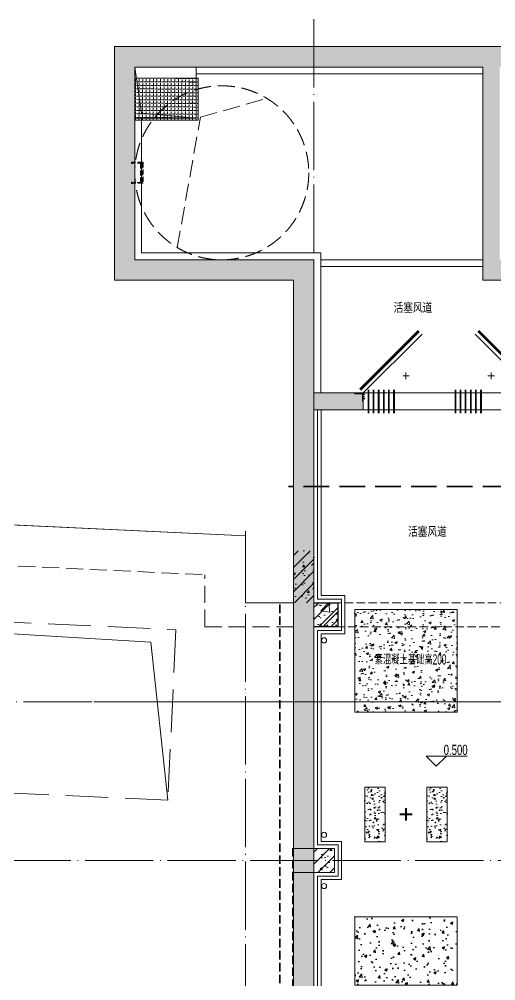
# Model space of a CAD drawing. Extents: x 13114849 to 13479250, y 160225 to 278773.
# Drawn here: x 13162308 to 13176281, y 196385 to 224560 of the extents above; entities that cross this region are included whole.
import ezdxf

# ---------------------------------------------------------------- set-up
doc = ezdxf.new("R2010")
doc.units = 0
doc.header["$LTSCALE"] = 1000
doc.header["$MEASUREMENT"] = 0
doc.linetypes.add('DASH', pattern=[0.35, 0.25, -0.1])
doc.linetypes.add('DOTE', pattern=[2.42, 2, -0.2, 0.02, -0.2])
for name, color, linetype, lineweight in [('1-人防', 7, 'Continuous', 5), ('1-预埋件', 8, 'Continuous', 5), ('建筑底图', 8, 'Continuous', 13)]:
    doc.layers.add(name, color=color, linetype=linetype, lineweight=lineweight)
doc.styles.add('C', font='HZTXT_E', dxfattribs={"width": 0.7, "bigfont": 'HZTXT'})
pattern_1 = [(45, (-5e-06, 0.001), (-530.330086, 530.330086), []), (50, (-5e-06, 0.001), (2151.78055, -188.2564), [225, -2475]), (355, (-5e-06, 0.001), (-416.254, 2256.5764), [180, -1980]), (100.4514, (179.3, -15.7), (1735.52815, 2068.31863), [191.22057, -2103.42634]), (46.1842, (-5e-06, 600), (3201.72315, -496.55704), [337.5, -3712.5]), (96.6356, (266.8, 558.6), (2803.9881, 2922.3536), [286.8309, -3155.139]), (351.1842, (-5e-06, 600), (2803.9858, 2922.3558), [270, -2970]), (21, (300, 450), (1790.72116, -1207.85667), [225, -2475]), (326, (300, 450), (729.946, 2175.45014), [180, -1980]), (71.4514, (449.2, 349.3), (2520.6679, 967.5915), [191.22057, -2103.42634]), (37.5, (-5e-06, 0.001), (36.479566, 998.68156), [0, -1956, 0, -2010, 0, -1987.5]), (7.5, (-5e-06, 0.001), (789.20861, 1183.235136), [0, -1146, 0, -1911, 0, -757.5]), (327.5, (-669, 0.001), (1601.46731, -67.664615), [0, -750, 0, -2340, 0, -3105]), (317.5, (-969, 0.001), (1749.55851, 300.31495), [0, -975, 0, -1554, 0, -2205])]
pattern_2 = [(45, (793255.26, 8e-09), (-176.7766953, 176.7766953), []), (50, (793255.26, 8e-09), (717.260183, -62.752135), [75, -825]), (355, (793255.26, 8e-09), (-138.751334, 752.192134), [60, -660]), (100.4514, (793315, -5.2), (578.50938, 689.439542), [63.74019, -701.14211]), (46.1842, (793255.26, 200), (1067.24105, -165.519014), [112.5, -1237.5]), (96.6356, (793344.2, 186.2), (934.662706, 974.11787), [95.61029, -1051.713]), (351.1842, (793255.3, 200), (934.66195, 974.1186), [90, -990]), (21, (793355.26, 150), (596.907052, -402.61889), [75, -825]), (326, (793355.26, 150), (243.31533, 725.150045), [60, -660]), (71.4514, (793405, 116.45), (840.22263, 322.530497), [63.74019, -701.14211]), (37.5, (793255.26, 8e-09), (12.1598553, 332.893854), [0, -652, 0, -670, 0, -662.5]), (7.5, (793255.26, 8e-09), (263.069537, 394.411712), [0, -382, 0, -637, 0, -252.5]), (327.5, (793032.26, 8e-09), (533.822436, -22.554872), [0, -250, 0, -780, 0, -1035]), (317.5, (792932.26, 8e-09), (583.18617, 100.104982), [0, -325, 0, -518, 0, -735])]
pattern_3 = [(50, (793255.26, 8e-09), (717.260183, -62.752135), [75, -825]), (355, (793255.26, 8e-09), (-138.751334, 752.192134), [60, -660]), (100.4514, (793315, -5.2), (578.50938, 689.439542), [63.74019, -701.14211]), (46.1842, (793255.26, 200), (1067.24105, -165.519014), [112.5, -1237.5]), (96.6356, (793344.2, 186.2), (934.662706, 974.11787), [95.61029, -1051.713]), (351.1842, (793255.3, 200), (934.66195, 974.1186), [90, -990]), (21, (793355.26, 150), (596.907052, -402.61889), [75, -825]), (326, (793355.26, 150), (243.31533, 725.150045), [60, -660]), (71.4514, (793405, 116.45), (840.22263, 322.530497), [63.74019, -701.14211]), (37.5, (793255.26, 8e-09), (12.1598553, 332.893854), [0, -652, 0, -670, 0, -662.5]), (7.5, (793255.26, 8e-09), (263.069537, 394.411712), [0, -382, 0, -637, 0, -252.5]), (327.5, (793032.26, 8e-09), (533.822436, -22.554872), [0, -250, 0, -780, 0, -1035]), (317.5, (792932.26, 8e-09), (583.18617, 100.104982), [0, -325, 0, -518, 0, -735])]

# ---------------------------------------------------------------- blocks, each defined once
blk = doc.blocks.new('_FZH')
blk.add_lwpolyline([(-0.5, -0.5), (0.5, -0.5), (0.5, 0.5), (-0.5, 0.5)], close=True)
blk = doc.blocks.new('JG')
blk.add_hatch(color=0).paths.add_polyline_path([(-240, 0), (-240, -15, 0.414214), (-233, -22), (-48, -22, -0.414214), (-22, -48), (-22, -249, 0.414214), (-15, -256), (0, -256), (0, 0)])
at = {"color": 0}
blk.add_lwpolyline([(0, 0), (0, -256), (-15, -256, -0.414214), (-22, -249), (-22, -48, 0.414214), (-48, -22), (-233, -22, -0.414214), (-240, -15), (-240, 0)], format="xyb", close=True, dxfattribs=at)
for points in [[(-176, 0), (-176, 48), (-160, 48), (-160, 0)], [(-118, 0), (-112, 45), (-119, 45), (-125, 0)], [(-48, 0), (-48, 48), (-32, 48), (-32, 0)]]:
    blk.add_lwpolyline(points, close=True, dxfattribs=at)
blk = doc.blocks.new('爬梯')
at = {"layer": '1-人防', "color": 0, "linetype": 'DASH', "ltscale": 0.3}
for p, q in [((7260667, -1182299), (7260667, -1182147)), ((7260681, -1182287), (7260681, -1182147)), ((7260961, -1182287), (7260961, -1182147)), ((7260975, -1182299), (7260975, -1182147)), ((7260975, -1182299), (7260667, -1182299)), ((7260961, -1182264), (7260681, -1182264)), ((7260961, -1182287), (7260681, -1182287))]:
    blk.add_line(p, q, dxfattribs=at)
at = {"layer": '1-人防', "color": 0, "linetype": 'DASH'}
for centre in [(7260674, -1182139), (7260968, -1182139)]:
    blk.add_circle(centre, 10.5, dxfattribs=at)
blk = doc.blocks.new('埋件')
at = {"layer": '1-预埋件', "const_width": 50}
for points in [[(-159, 0), (159, 0)], [(0, -159), (0, 159)]]:
    blk.add_lwpolyline(points, dxfattribs=at)

msp = doc.modelspace()

# ---------------------------------------------------------------- hatches: boundary and pattern name
at = {"layer": '建筑底图'}
h = msp.add_hatch(dxfattribs=at)
h.set_pattern_fill('钢筋混凝土', color=8, scale=100, style=0)
h.set_pattern_definition([(45, (-201772.26, -568125), (-176.7766953, 176.7766953), []), (50, (-201772.26, -568125), (717.260183, -62.752135), [75, -825]), (355, (-201772.26, -568125), (-138.751334, 752.192134), [60, -660]), (100.4514, (-201712.5, -568130.2), (578.50938, 689.439542), [63.74019, -701.142112]), (46.1842, (-201772.3, -567925), (1067.24105, -165.519014), [112.5, -1237.5]), (96.6356, (-201683.3, -567938.8), (934.662706, 974.11787), [95.61029, -1051.713]), (351.1842, (-201772.3, -567925), (934.661945, 974.1186), [90, -990]), (21, (-201672.26, -567975), (596.907052, -402.61889), [75, -825]), (326, (-201672.26, -567975), (243.31533, 725.150045), [60, -660]), (71.4514, (-201622.5, -568008.55), (840.22263, 322.530497), [63.74019, -701.142112]), (37.5, (-201772.26, -568125), (12.1598553, 332.893854), [0, -652, 0, -670, 0, -662.5]), (7.5, (-201772.26, -568125), (263.069537, 394.411712), [0, -382, 0, -637, 0, -252.5]), (327.5, (-201995.26, -568125), (533.822436, -22.554872), [0, -250, 0, -780, 0, -1035]), (317.5, (-202095.26, -568125), (583.18617, 100.104982), [0, -325, 0, -518, 0, -735])])
h.paths.add_polyline_path([(13172397.4, 213609.6), (13170947.4, 213609.6), (13170947.4, 217509.5), (13165697.4, 217509.5), (13165697.4, 223159.5), (13175897.3, 223159.5), (13175897.3, 216909.5), (13178797.4, 216909.5), (13178797.4, 213609.6), (13177397.4, 213609.6), (13177397.4, 213109.6), (13178797.4, 213109.6), (13178797.4, 212909.6), (13179297.4, 212909.6), (13179297.4, 214259.6), (13180297.4, 214259.6), (13180297.4, 214759.6), (13179297.4, 214759.6), (13179297.4, 217509.5), (13176397.3, 217509.5), (13176397.3, 223159.5), (13186397.3, 223159.5), (13186397.3, 214759.6), (13185297.4, 214759.6), (13185297.4, 214259.6), (13190097.4, 214259.6), (13190097.4, 214759.6), (13186897.3, 214759.6), (13186897.3, 223159.5), (13191797.4, 223159.5), (13191797.4, 214759.6), (13191297.4, 214759.6), (13191297.4, 214259.6), (13191797.4, 214259.6), (13191797.4, 206759.5), (13195093.5, 206759.5), (13195093.5, 207459.5), (13192397.4, 207459.5), (13192397.4, 223759.5), (13165097.4, 223759.5), (13165097.4, 216909.5), (13170347.4, 216909.5), (13170347.4, 202646.5), (13170947.4, 202646.5), (13170947.4, 213109.6), (13172397.4, 213109.6)])
h.paths.add_polyline_path([(13179297.4, 211459.6), (13180097.4, 211459.6), (13180097.4, 211759.6), (13179297.4, 211759.6), (13179297.4, 211909.6), (13178797.4, 211909.6), (13178797.4, 206759.5), (13179697.4, 206759.5), (13179697.4, 207059.5), (13179297.4, 207059.5)], flags=17)
h = msp.add_hatch(dxfattribs=at)
h.set_pattern_fill('ANGLE', color=256, scale=30, angle=449.79873, style=0)
h.set_pattern_definition([(89.79863, (13145057.73, 574740.72), (-104.774353, 0.36824), [76.2, -28.575]), (179.79863, (13145057.73, 574740.72), (-0.36824, -104.774353), [76.2, -28.575])])
h.paths.add_polyline_path([(13167557.4, 221599.5), (13165697.4, 221599.5), (13165697.4, 222829.5), (13167557.4, 222829.5)])
at = {"layer": '建筑底图', "ltscale": 3}
h = msp.add_hatch(dxfattribs=at)
h.set_pattern_fill('钢筋混凝土', color=256, scale=300, style=0)
h.set_pattern_definition(pattern_1)
h.paths.add_polyline_path([(13170947.4, 208986), (13170347.4, 208986), (13170347.4, 208552.5), (13170947.4, 208552.5)])
at = {"layer": '建筑底图'}
h = msp.add_hatch(dxfattribs=at)
h.set_pattern_fill('钢筋混凝土', color=256, scale=100, style=0)
h.set_pattern_definition(pattern_2)
h.paths.add_polyline_path([(13170947.4, 208986), (13170347.4, 208986), (13170347.4, 208552.5), (13170947.4, 208552.5)])
h = msp.add_hatch(dxfattribs=at)
h.set_pattern_fill('钢筋混凝土', color=256, scale=100, style=0)
h.set_pattern_definition(pattern_2)
h.paths.add_polyline_path([(13170947.4, 208552.5), (13170347.4, 208552.5), (13170347.4, 207459.5), (13170947.4, 207459.5)])
h = msp.add_hatch(dxfattribs=at)
h.set_pattern_fill('钢筋混凝土', color=256, scale=100, style=0)
h.set_pattern_definition(pattern_2)
h.paths.add_polyline_path([(13170347.4, 181959.5), (13170947.4, 181959.5), (13170947.4, 207459.5), (13170347.4, 207459.5)])
at = {"layer": '建筑底图', "ltscale": 3}
h = msp.add_hatch(dxfattribs=at)
h.set_pattern_fill('钢筋混凝土', color=256, scale=300, style=0)
h.set_pattern_definition(pattern_1)
h.paths.add_polyline_path([(13171647.4, 207459.5), (13170947.4, 207459.5), (13170947.4, 206759.5), (13171647.4, 206759.5)])
at = {"layer": '建筑底图'}
h = msp.add_hatch(dxfattribs=at)
h.set_pattern_fill('钢筋混凝土', color=256, scale=100, style=0)
h.set_pattern_definition(pattern_2)
h.paths.add_polyline_path([(13171647.4, 207459.5), (13170947.4, 207459.5), (13170947.4, 206759.5), (13171647.4, 206759.5)])
h = msp.add_hatch(dxfattribs=at)
h.set_pattern_fill('混凝土', color=256, scale=100, style=0)
h.set_pattern_definition([(50, (-201772.26, -568125), (717.260183, -62.752135), [75, -825]), (355, (-201772.26, -568125), (-138.751334, 752.192134), [60, -660]), (100.4514, (-201712.5, -568130.2), (578.50938, 689.439542), [63.74019, -701.142112]), (46.1842, (-201772.3, -567925), (1067.24105, -165.519014), [112.5, -1237.5]), (96.6356, (-201683.3, -567938.8), (934.662706, 974.11787), [95.61029, -1051.713]), (351.1842, (-201772.3, -567925), (934.661945, 974.1186), [90, -990]), (21, (-201672.26, -567975), (596.907052, -402.61889), [75, -825]), (326, (-201672.26, -567975), (243.31533, 725.150045), [60, -660]), (71.4514, (-201622.5, -568008.55), (840.22263, 322.530497), [63.74019, -701.142112]), (37.5, (-201772.26, -568125), (12.1598553, 332.893854), [0, -652, 0, -670, 0, -662.5]), (7.5, (-201772.26, -568125), (263.069537, 394.411712), [0, -382, 0, -637, 0, -252.5]), (327.5, (-201995.26, -568125), (533.822436, -22.554872), [0, -250, 0, -780, 0, -1035]), (317.5, (-202095.26, -568125), (583.18617, 100.104982), [0, -325, 0, -518, 0, -735])])
h.paths.add_polyline_path([(13175147.4, 204259.5), (13172147.4, 204259.5), (13172147.4, 207259.5), (13175147.4, 207259.5)])
h = msp.add_hatch(dxfattribs=at)
h.set_pattern_fill('混凝土', color=256, scale=100, style=0)
h.set_pattern_definition(pattern_3)
h.paths.add_polyline_path([(13175147.4, 204259.5), (13172147.4, 204259.5), (13172147.4, 207259.5), (13175147.4, 207259.5)])
h = msp.add_hatch(dxfattribs=at)
h.set_pattern_fill('AR-CONC', color=256, scale=50, style=0)
h.set_pattern_definition([(50, (8464884.87, 171880.02), (358.630091, -31.376067), [37.5, -412.5]), (355, (8464884.87, 171880), (-69.375667, 376.096067), [30, -330]), (100.4514, (8464914.75, 171877.4), (289.25469, 344.71977), [31.870095, -350.571056]), (46.1842, (8464884.87, 171980), (533.620524, -82.759507), [56.25, -618.75]), (96.6356, (8464929.33, 171973.1), (467.33135, 487.058935), [47.805144, -525.8565]), (351.1842, (8464884.87, 171980), (467.33097, 487.0593), [45, -495]), (21, (8464934.87, 171955.02), (298.453526, -201.309445), [37.5, -412.5]), (326, (8464934.87, 171955), (121.657666, 362.575023), [30, -330]), (71.4514, (8464959.74, 171938.24), (420.111314, 161.265248), [31.870095, -350.571056]), (37.5, (8464884.87, 171880.02), (6.0799277, 166.446927), [0, -326, 0, -335, 0, -331.25]), (7.5, (8464884.87, 171880.02), (131.534769, 197.205856), [0, -191, 0, -318.5, 0, -126.25]), (327.5, (8464773.37, 171880.02), (266.911218, -11.277436), [0, -125, 0, -390, 0, -517.5]), (317.5, (8464723.37, 171880.02), (291.593085, 50.052491), [0, -162.5, 0, -259, 0, -367.5])])
h.paths.add_polyline_path([(13173037.4, 202059.5), (13173037.4, 200459.5), (13172437.4, 200459.5), (13172437.4, 202059.5)])
h = msp.add_hatch(dxfattribs=at)
h.set_pattern_fill('AR-CONC', color=256, scale=50, style=0)
h.set_pattern_definition([(50, (8466704.87, 171880.02), (358.630091, -31.376067), [37.5, -412.5]), (355, (8466704.87, 171880), (-69.375667, 376.096067), [30, -330]), (100.4514, (8466734.75, 171877.4), (289.25469, 344.71977), [31.870095, -350.571056]), (46.1842, (8466704.87, 171980), (533.620524, -82.759507), [56.25, -618.75]), (96.6356, (8466749.33, 171973.1), (467.33135, 487.058935), [47.805144, -525.8565]), (351.1842, (8466704.87, 171980), (467.33097, 487.0593), [45, -495]), (21, (8466754.87, 171955.02), (298.453526, -201.309445), [37.5, -412.5]), (326, (8466754.87, 171955), (121.657666, 362.575023), [30, -330]), (71.4514, (8466779.74, 171938.24), (420.111314, 161.265248), [31.870095, -350.571056]), (37.5, (8466704.87, 171880.02), (6.0799277, 166.446927), [0, -326, 0, -335, 0, -331.25]), (7.5, (8466704.87, 171880.02), (131.534769, 197.205856), [0, -191, 0, -318.5, 0, -126.25]), (327.5, (8466593.37, 171880.02), (266.911218, -11.277436), [0, -125, 0, -390, 0, -517.5]), (317.5, (8466543.37, 171880.02), (291.593085, 50.052491), [0, -162.5, 0, -259, 0, -367.5])])
h.paths.add_polyline_path([(13174857.4, 202059.5), (13174857.4, 200459.5), (13174257.4, 200459.5), (13174257.4, 202059.5)])
h = msp.add_hatch(dxfattribs=at)
h.set_pattern_fill('钢筋混凝土', color=256, scale=100, style=0)
h.set_pattern_definition([(45, (793255.26, -100), (-176.7766953, 176.7766953), []), (50, (793255.26, -100), (717.260183, -62.752135), [75, -825]), (355, (793255.26, -100), (-138.751334, 752.192134), [60, -660]), (100.4514, (793315, -105.2), (578.50938, 689.439542), [63.74019, -701.14211]), (46.1842, (793255.26, 100), (1067.24105, -165.519014), [112.5, -1237.5]), (96.6356, (793344.2, 86.2), (934.662706, 974.11787), [95.61029, -1051.713]), (351.1842, (793255.3, 100), (934.66195, 974.1186), [90, -990]), (21, (793355.26, 50), (596.907052, -402.61889), [75, -825]), (326, (793355.26, 50), (243.31533, 725.150045), [60, -660]), (71.4514, (793405, 16.45), (840.22263, 322.530497), [63.74019, -701.14211]), (37.5, (793255.26, -100), (12.1598553, 332.893854), [0, -652, 0, -670, 0, -662.5]), (7.5, (793255.26, -100), (263.069537, 394.411712), [0, -382, 0, -637, 0, -252.5]), (327.5, (793032.26, -100), (533.822436, -22.554872), [0, -250, 0, -780, 0, -1035]), (317.5, (792932.26, -100), (583.18617, 100.104982), [0, -325, 0, -518, 0, -735])])
h.paths.add_polyline_path([(13171547.4, 200259.5), (13170947.4, 200259.5), (13170947.4, 199909.5), (13171547.4, 199909.5)])
h.paths.add_polyline_path([(13171547.4, 199909.5), (13170947.4, 199909.5), (13170947.4, 199559.5), (13171547.4, 199559.5)])
h = msp.add_hatch(dxfattribs=at)
h.set_pattern_fill('混凝土', color=256, scale=100, style=0)
h.set_pattern_definition(pattern_3)
h.paths.add_polyline_path([(13175147.4, 196259.5), (13172147.4, 196259.5), (13172147.4, 198259.5), (13175147.4, 198259.5)])
h = msp.add_hatch(dxfattribs=at)
h.set_pattern_fill('混凝土', color=256, scale=100, style=0)
h.set_pattern_definition([(50, (793255.26, -12), (717.260183, -62.752135), [75, -825]), (355, (793255.26, -12), (-138.751334, 752.192134), [60, -660]), (100.4514, (793315, -17.2), (578.50938, 689.439542), [63.74019, -701.14211]), (46.1842, (793255.26, 188), (1067.24105, -165.519014), [112.5, -1237.5]), (96.6356, (793344.2, 174.2), (934.662706, 974.11787), [95.61029, -1051.713]), (351.1842, (793255.3, 188), (934.66195, 974.1186), [90, -990]), (21, (793355.26, 138), (596.907052, -402.61889), [75, -825]), (326, (793355.26, 138), (243.31533, 725.150045), [60, -660]), (71.4514, (793405, 104.45), (840.22263, 322.530497), [63.74019, -701.14211]), (37.5, (793255.26, -12), (12.1598553, 332.893854), [0, -652, 0, -670, 0, -662.5]), (7.5, (793255.26, -12), (263.069537, 394.411712), [0, -382, 0, -637, 0, -252.5]), (327.5, (793032.26, -12), (533.822436, -22.554872), [0, -250, 0, -780, 0, -1035]), (317.5, (792932.26, -12), (583.18617, 100.104982), [0, -325, 0, -518, 0, -735])])
h.paths.add_polyline_path([(13175147.4, 196259.5), (13172147.4, 196259.5), (13172147.4, 198259.5), (13175147.4, 198259.5)])

# ---------------------------------------------------------------- linework, layer by layer
at = {"layer": '建筑底图', "linetype": 'DOTE'}
for p, q in [((13170947.4, 224559.5), (13170947.4, 202122)), ((13170947.4, 211710.3), (13170947.4, 176862.5)), ((13168947.4, 209559.5), (13168947.4, 176984))]:
    msp.add_line(p, q, dxfattribs=at)
at = {"layer": '建筑底图'}
for p, q in [((13165097.4, 223759.5), (13165097.4, 216909.5)), ((13165097.4, 223759.5), (13192397.4, 223759.5)), ((13165697.4, 223159.5), (13165697.4, 217509.5)), ((13165697.4, 223159.5), (13175897.3, 223159.5)), ((13175897.3, 223159.5), (13175897.3, 216909.5)), ((13175897.3, 222959.5), (13167494.4, 222959.5)), ((13170947.4, 217509.5), (13165694.4, 217509.5)), ((13170947.4, 213609.6), (13170947.4, 217509.5)), ((13171147.4, 217509.5), (13175897.3, 217509.5)), ((13171147.4, 217309.5), (13175897.3, 217309.5)), ((13165097.4, 216909.5), (13170347.4, 216909.5)), ((13170347.4, 202646.5), (13170347.4, 216909.5)), ((13175897.3, 216909.5), (13178797.4, 216909.5)), ((13172397.4, 213609.6), (13174118.6, 215330.8)), ((13177397.4, 213609.5), (13175676.2, 215330.8)), ((13172397.4, 213609.6), (13170947.4, 213609.6)), ((13172397.4, 213109.6), (13172397.4, 213609.6)), ((13170947.4, 202646.5), (13170947.4, 213109.6)), ((13172397.4, 213109.6), (13170947.4, 213109.6)), ((13171057.4, 207569.5), (13171057.4, 213109.6)), ((13171157.4, 207669.5), (13171157.4, 213109.6)), ((13170347.4, 181959.5), (13170347.4, 211113.3)), ((13170947.4, 207459.5), (13170947.4, 211113.3)), ((13171057.4, 207569.5), (13171057.4, 211113.3)), ((13171157.4, 207669.5), (13171157.4, 211113.3)), ((13138197.4, 210858.2), (13168947.4, 209426.3)), ((13168947.4, 209426.3), (13168947.4, 207459.5)), ((13171857.4, 207669.5), (13171157.4, 207669.5)), ((13171857.4, 207669.5), (13171157.4, 207669.5)), ((13171857.4, 206549.5), (13171857.4, 207669.5)), ((13171857.4, 206549.5), (13171857.4, 207669.5)), ((13168947.4, 207459.5), (13170347.4, 207459.5)), ((13171757.4, 207569.5), (13171057.4, 207569.5)), ((13171757.4, 207569.5), (13171057.4, 207569.5)), ((13171757.4, 206649.5), (13171757.4, 207569.5)), ((13171757.4, 206649.5), (13171757.4, 207569.5)), ((13170947.4, 200159.5), (13170947.4, 206759.5)), ((13171057.4, 206649.5), (13171757.4, 206649.5)), ((13171057.4, 200369.5), (13171057.4, 206649.5)), ((13171157.4, 206549.5), (13171857.4, 206549.5)), ((13171157.4, 200469.5), (13171157.4, 206549.5)), ((13171347.4, 206649.5), (13171757.4, 206649.5)), ((13171447.4, 206549.5), (13171857.4, 206549.5)), ((13171057.4, 202646.5), (13171057.4, 206159.5)), ((13171157.4, 202646.5), (13171157.4, 206059.5)), ((13174235.6, 202968), (13175441.6, 202968)), ((13174535.6, 202668), (13174235.6, 202968)), ((13174535.6, 202668), (13174835.6, 202968)), ((13171657.4, 200369.5), (13171057.4, 200369.5)), ((13171757.4, 200469.5), (13171157.4, 200469.5)), ((13171657.4, 199449.5), (13171657.4, 200369.5)), ((13171757.4, 199349.5), (13171757.4, 200469.5)), ((13170947.4, 195059.5), (13170947.4, 200159.5)), ((13171057.4, 199449.5), (13171657.4, 199449.5)), ((13171057.4, 195059.5), (13171057.4, 199449.5)), ((13171157.4, 199349.5), (13171757.4, 199349.5)), ((13171157.4, 195059.5), (13171157.4, 199349.5))]:
    msp.add_line(p, q, dxfattribs=at)
at = {"layer": '建筑底图', "color": 8, "linetype": 'DASH', "ltscale": 3}
for p, q in [((13192397.4, 210879.5), (13170207.1, 210879.5)), ((13192397.4, 210859.5), (13170207.1, 210859.5))]:
    msp.add_line(p, q, dxfattribs=at)
at = {"layer": '建筑底图', "linetype": 'DASH', "ltscale": 2}
for p, q in [((13162281.7, 208535.4), (13167747.4, 208280.9)), ((13167747.4, 206759.5), (13167747.4, 208280.9)), ((13170347.4, 206759.5), (13167747.4, 206759.5))]:
    msp.add_line(p, q, dxfattribs=at)
at = {"layer": '建筑底图', "linetype": 'DASH'}
for p, q in [((13169937.4, 181959.5), (13169937.4, 207459.5)), ((13169957.4, 181959.5), (13169957.4, 207459.5)), ((13170322.8, 200274.8), (13170322.8, 194109.5))]:
    msp.add_line(p, q, dxfattribs=at)
at = {"layer": '建筑底图', "color": 8, "linetype": 'DASH'}
for p, q in [((13192397.4, 207459.5), (13170947.4, 207459.5)), ((13191797.4, 206759.5), (13170947.4, 206759.5))]:
    msp.add_line(p, q, dxfattribs=at)
at = {"layer": '建筑底图', "color": 8, "linetype": 'DOTE'}
for p, q in [((13474197.4, 204559.5), (13119297.4, 204559.5)), ((13196495.5, 204559.5), (13164495.5, 204559.5)), ((13233997.8, 199909.5), (13119297.4, 199909.5))]:
    msp.add_line(p, q, dxfattribs=at)
at = {"layer": '建筑底图', "color": 8}
msp.add_lwpolyline([(13237197.4, 205909.5), (13207597.4, 205909.5), (13207597.4, 207459.5), (13192397.4, 207459.5), (13192397.4, 223759.5), (13165097.4, 223759.5), (13165097.4, 216909.5), (13170347.4, 216909.5), (13170347.4, 207459.5), (13168947.4, 207459.5), (13168947.4, 209426.3), (13138197.4, 210858.2)], dxfattribs=at)
at = {"layer": '建筑底图'}
for points in [[(13167497.4, 221659.5), (13167497.4, 223159.5), (13165697.4, 223159.5), (13165697.4, 221659.5)], [(13165697.4, 223159.5), (13165889.8, 221808), (13167497.4, 221659.5), (13165697.4, 221659.5)], [(13172397.3, 213609.6), (13177397.3, 213609.6), (13177397.3, 213109.6), (13172397.3, 213109.6)], [(13175147.4, 204259.5), (13172147.4, 204259.5), (13172147.4, 207259.5), (13175147.4, 207259.5)], [(13175147.4, 204259.5), (13172147.4, 204259.5), (13172147.4, 207259.5), (13175147.4, 207259.5)], [(13173037.4, 202059.5), (13173037.4, 200459.5), (13172437.4, 200459.5), (13172437.4, 202059.5)], [(13174857.4, 202059.5), (13174857.4, 200459.5), (13174257.4, 200459.5), (13174257.4, 202059.5)], [(13175147.4, 196259.5), (13172147.4, 196259.5), (13172147.4, 198259.5), (13175147.4, 198259.5)]]:
    msp.add_lwpolyline(points, close=True, dxfattribs=at)
for points in [[(13165697.4, 223159.5), (13165889.8, 221808), (13167497.4, 221659.5)], [(13167557.4, 221599.5), (13165697.4, 221599.5), (13165697.4, 222829.5), (13167557.4, 222829.5), (13167557.4, 221599.5)], [(13165894.4, 221659.5), (13165894.4, 217713.9), (13171147.4, 217713.9), (13171147.4, 213609.6)], [(13136932.7, 208064), (13166164.7, 206308.9), (13166667.6, 201674)]]:
    msp.add_lwpolyline(points, dxfattribs=at)
for points, const_width in [([(13167497.4, 222109.5), (13167297.4, 222109.5), (13167297.4, 222709.5), (13167497.4, 222709.5)], 20), ([(13172304.4, 213702.6), (13174025.6, 215423.9)], 78.9), ([(13177490.4, 213702.6), (13175769.2, 215423.8)], 78.9)]:
    msp.add_lwpolyline(points, dxfattribs=dict(at, const_width=const_width))
at = {"layer": '建筑底图', "linetype": 'DASH', "ltscale": 2}
msp.add_lwpolyline([(13166941.3, 217867.3), (13167619.3, 221685.3), (13169565.7, 222240.2)], dxfattribs=at)
at = {"layer": '建筑底图', "linetype": 'DASH', "const_width": 30}
for points in [[(13173647.4, 214009.6), (13173647.4, 214209.6)], [(13176147.4, 214009.6), (13176147.4, 214209.6)], [(13173547.4, 214109.6), (13173747.4, 214109.6)], [(13176047.4, 214109.6), (13176247.4, 214109.6)]]:
    msp.add_lwpolyline(points, dxfattribs=at)
at = {"layer": '建筑底图', "linetype": 'DASH', "lineweight": 15, "ltscale": 0.5, "const_width": 50}
for points in [[(13172547.3, 213709.4), (13172547.3, 213009.4)], [(13172697.3, 213709.4), (13172697.3, 213009.4)], [(13172847.3, 213709.4), (13172847.3, 213009.4)], [(13172997.3, 213709.4), (13172997.3, 213009.4)], [(13173147.3, 213709.4), (13173147.3, 213009.4)], [(13173297.3, 213709.4), (13173297.3, 213009.4)], [(13175097.3, 213709.4), (13175097.3, 213009.4)], [(13175247.3, 213709.4), (13175247.3, 213009.4)], [(13175397.3, 213709.4), (13175397.3, 213009.4)], [(13175547.3, 213709.4), (13175547.3, 213009.4)], [(13175697.3, 213709.4), (13175697.3, 213009.4)], [(13175847.3, 213709.4), (13175847.3, 213009.4)]]:
    msp.add_lwpolyline(points, dxfattribs=at)
at = {"layer": '建筑底图', "linetype": 'DASH', "ltscale": 5}
msp.add_lwpolyline([(13166900.2, 206668.6), (13166667.6, 201674), (13136700.1, 203069.4), (13136932.7, 208064), (13166900.2, 206668.6)], dxfattribs=at)
at = {"layer": '建筑底图', "lineweight": 30}
msp.add_lwpolyline([(13170947.4, 207459.5), (13171647.4, 207459.5), (13171647.4, 206759.5), (13170947.4, 206759.5)], dxfattribs=at)
at = {"layer": '建筑底图', "linetype": 'DASH', "ltscale": 2}
msp.add_circle((13168247.4, 220059.2), 2550, dxfattribs=at)
at = {"layer": '建筑底图'}
for centre in [(13171247.4, 206359.5), (13171247.4, 200659.5), (13171247.4, 199159.5)]:
    msp.add_circle(centre, 75, dxfattribs=at)

# ---------------------------------------------------------------- block references
at = {"layer": '建筑底图', "xscale": 2, "yscale": 2, "zscale": 2, "rotation": 90.00525564986243}
msp.add_blockref('爬梯', (10802672.7, -14301799.8, 0), dxfattribs=at)
at = {"layer": '建筑底图', "xscale": -1, "rotation": 269.9999999999704}
msp.add_blockref('JG', (13172397.4, 213609.6), dxfattribs=at)
at = {"layer": '建筑底图', "xscale": -1.151999999899417, "yscale": 1.151999999899417, "zscale": 1.151999999899417}
msp.add_blockref('埋件', (13173647.4, 201259.5), dxfattribs=at)
at = {"layer": '建筑底图', "lineweight": 30, "xscale": 1200, "yscale": 700, "zscale": 700, "rotation": 180}
msp.add_blockref('_FZH', (13170947.4, 199909.5), dxfattribs=at)

# ---------------------------------------------------------------- texts
at = {"layer": '建筑底图', "style": 'C'}
for s, width, p in [('活塞风道', 0.7, (13173285.8, 215954)), ('活塞风道', 0.7, (13173709.7, 209391.7)), ('素混凝土基础高200', 0.6, (13172730.1, 205651)), ('0.500', 0.7, (13174753.3, 203001))]:
    msp.add_text(s, height=300, dxfattribs=dict(at, width=width)).set_placement(p)

doc.saveas('drawing.dxf')
